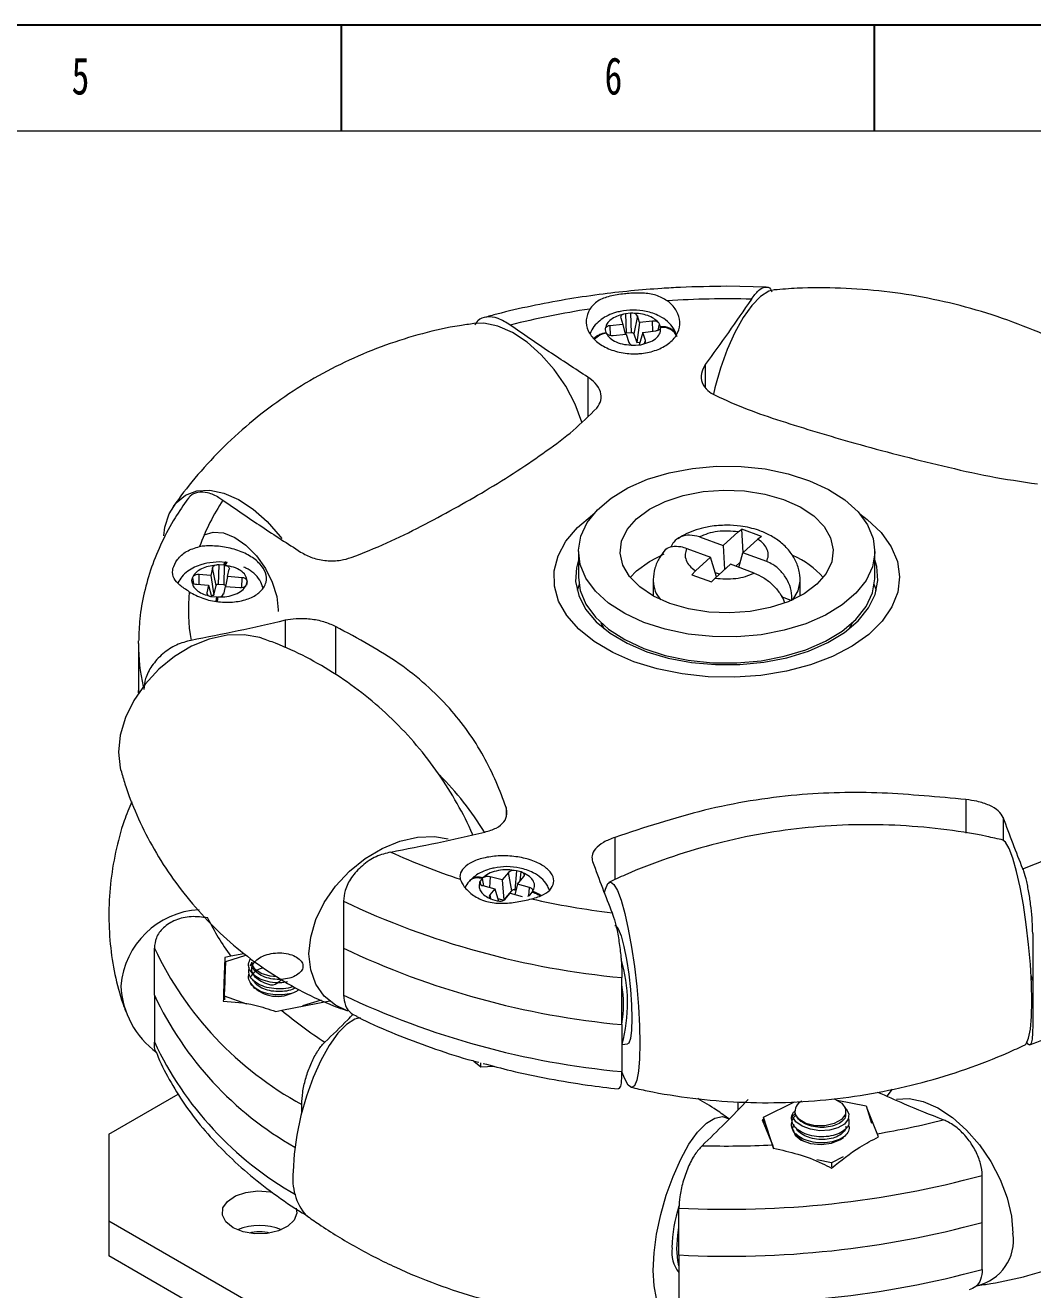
# Model space of a CAD drawing. Header units: millimetres. Extents: x 0 to 1189, y 0 to 841.
# Drawn here: x 222.4 to 316.9, y 722.3 to 841 of the extents above; entities that cross this region are included whole.
import ezdxf

# ---------------------------------------------------------------- set-up
doc = ezdxf.new("R2010")
doc.units = ezdxf.units.MM
doc.layers.add('10', color=7, linetype='Continuous')
doc.layers.add('5', color=7, linetype='Continuous')
doc.styles.add('SLDTEXTSTYLE5', font='TXT', dxfattribs={"width": 0.7})

msp = doc.modelspace()

# ---------------------------------------------------------------- linework, layer by layer
at = {"color": 7, "linetype": 'Continuous', "lineweight": 15}
for p, q in [((291.87, 816.41), (288.18, 816.49)), ((278.23, 813.54), (278.44, 812.91)), ((278.68, 813.91), (278.48, 813.87)), ((279.15, 813.97), (278.68, 813.91)), ((278.68, 813.91), (278.75, 812.08)), ((279.37, 813.96), (279.15, 813.97)), ((279.15, 813.97), (279.22, 812.13)), ((279.81, 813.71), (279.46, 812.04)), ((280.01, 813.08), (279.81, 813.71)), ((276.77, 812.4), (276.85, 812.15)), ((276.85, 812.15), (276.86, 812.13)), ((278.44, 812.91), (277.22, 812.78)), ((278.44, 812.91), (278.65, 811.99)), ((279.22, 812.13), (278.75, 812.08)), ((280.01, 813.08), (279.73, 811.21)), ((280.3, 812.17), (279.97, 811)), ((281.23, 813.21), (280.01, 813.08)), ((280.3, 812.17), (281.52, 812.3)), ((280.55, 811.39), (280.3, 812.17)), ((281.96, 812.7), (281.88, 812.95)), ((277.51, 811.87), (278.73, 812)), ((278.73, 812), (278.98, 811.22)), ((279.42, 810.96), (279.63, 810.96)), ((279.46, 812.04), (279.73, 811.21)), ((279.63, 810.96), (280.11, 811.01)), ((279.73, 811.21), (280.04, 811.24)), ((280.11, 811.01), (280.3, 811.06)), ((289.25, 793.43), (287.84, 792.14)), ((289.25, 793.43), (289.61, 793.69)), ((291.45, 793.01), (289.61, 793.69)), ((289.73, 791.49), (289.61, 793.69)), ((284.43, 791.88), (286.66, 791.07)), ((285.61, 792.96), (287.84, 792.14)), ((287.84, 792.14), (287.97, 789.89)), ((289.7, 791.46), (291.11, 792.75)), ((291.45, 793.01), (291.11, 792.75)), ((274.28, 791.59), (274.28, 789.14)), ((280.92, 790.66), (282.3, 791.36)), ((286.66, 791.07), (285.25, 789.78)), ((287.23, 789.22), (286.66, 791.07)), ((289.31, 790.1), (289.7, 791.46)), ((291.93, 790.64), (289.7, 791.46)), ((302.08, 789.14), (302.08, 791.59)), ((239.92, 790.05), (239.76, 789.35)), ((240.27, 788.4), (239.92, 790.05)), ((240.5, 788.5), (240.55, 790.33)), ((240.99, 790.3), (240.55, 790.33)), ((241.13, 790.56), (240.58, 790.61)), ((241.02, 790.3), (240.98, 788.46)), ((241.18, 790.58), (241.13, 790.59)), ((241.3, 790.57), (241.18, 790.58)), ((241.34, 789.23), (241.5, 789.94)), ((284.91, 789.41), (285.25, 789.78)), ((287.1, 789.1), (288.52, 790.39)), ((287.49, 789.46), (287.12, 789.59)), ((290.75, 789.57), (288.52, 790.39)), ((289.03, 790.2), (289.44, 790.58)), ((238.04, 789.15), (237.97, 788.87)), ((237.97, 788.87), (237.99, 788.75)), ((238.1, 789.27), (238.04, 789.15)), ((238.46, 788.51), (239.55, 788.43)), ((239.76, 789.35), (238.66, 789.43)), ((239.55, 788.43), (239.39, 787.72)), ((239.55, 788.43), (239.84, 787.36)), ((239.76, 789.35), (240.06, 787.48)), ((240.06, 787.48), (240.27, 788.4)), ((240.98, 788.46), (240.5, 788.5)), ((241.34, 789.23), (241.14, 788.31)), ((242.71, 789.12), (241.34, 789.23)), ((243.06, 788.37), (243.13, 788.48)), ((243.13, 788.48), (243.19, 788.76)), ((243.19, 788.76), (243.13, 788.44)), ((243.19, 788.76), (243.18, 788.88)), ((274.32, 788.49), (274.14, 787.92)), ((281.28, 788.81), (281.28, 787.41)), ((284.91, 789.41), (286.75, 788.73)), ((287.1, 789.1), (286.75, 788.73)), ((295.08, 787.41), (295.08, 788.81)), ((302.22, 787.92), (302.03, 788.49)), ((239.8, 787.5), (240.06, 787.48)), ((239.87, 787.36), (240.32, 787.32)), ((240.32, 787.32), (240.35, 787.32)), ((240.98, 787.6), (241.14, 788.31)), ((241.14, 788.31), (242.5, 788.21)), ((294.22, 786.99), (293.33, 787.32)), ((246.09, 786.12), (246.08, 785.96)), ((299.67, 784.32), (299.98, 784.9)), ((232.98, 782.94), (232.98, 783.2)), ((232.98, 782.94), (232.98, 778.53)), ((232.98, 778.53), (232.98, 778.3)), ((267.11, 760.75), (265.99, 761.05)), ((267.7, 761.46), (267.11, 760.75)), ((268.02, 759.74), (267.7, 761.46)), ((268.45, 761.62), (268.24, 761.65)), ((268.45, 761.62), (268.3, 759.8)), ((268.88, 761.5), (268.45, 761.62)), ((268.55, 760.35), (269.15, 761.07)), ((269.05, 761.42), (268.88, 761.5)), ((264.04, 760.64), (264.03, 760.63)), ((264.06, 760.67), (264.04, 760.64)), ((264.15, 760.76), (264.06, 760.67)), ((265.23, 760.88), (265.04, 760.65)), ((265.3, 760.22), (266.42, 759.91)), ((266.42, 759.91), (265.95, 759.34)), ((266.42, 759.91), (266.77, 758.77)), ((267.11, 760.75), (267.28, 758.85)), ((268.55, 760.35), (268.3, 759.4)), ((269.67, 760.04), (268.55, 760.35)), ((252.21, 758.76), (252.21, 754.35)), ((266.04, 758.98), (266.21, 758.91)), ((266.21, 758.91), (266.65, 758.79)), ((266.65, 758.79), (266.85, 758.76)), ((266.7, 759), (267.27, 758.84)), ((267.28, 758.85), (268.02, 759.74)), ((267.39, 758.94), (267.87, 759.51)), ((267.87, 759.51), (268.99, 759.21)), ((268.4, 759.77), (268.3, 759.8)), ((269.73, 759.36), (269.93, 759.59)), ((269.93, 759.59), (269.94, 759.61)), ((316.89, 755.72), (316.89, 751.31)), ((234.47, 749.94), (234.47, 754.35)), ((252.21, 754.35), (252.21, 749.94)), ((241.04, 749.84), (241.19, 753.11)), ((241.64, 753.59), (241.09, 753.47)), ((241.09, 753.47), (241.09, 750.87)), ((241.19, 753.11), (243.07, 753.7)), ((242.88, 753.83), (241.64, 753.59)), ((243.45, 752.7), (243.64, 752.98)), ((243.61, 753.04), (243.61, 752.94)), ((278.35, 747.17), (278.35, 751.58)), ((316.89, 751.31), (316.74, 751.79)), ((243.9, 750.57), (243.74, 750.76)), ((316.89, 751.31), (316.89, 746.9)), ((234.47, 749.94), (234.47, 745.53)), ((243.16, 749.1), (241.04, 749.84)), ((241.04, 749.84), (241.04, 749.48)), ((246.42, 748.52), (250.94, 749.39)), ((250.12, 749.47), (248.36, 748.92)), ((245.87, 748.4), (246.42, 748.52)), ((278.35, 747.17), (278.35, 742.76)), ((278.37, 745.3), (278.86, 745.35)), ((264.46, 743.75), (265.12, 743.21)), ((265.12, 743.21), (265.12, 743.57)), ((265.12, 743.21), (266.35, 743.26)), ((303.72, 741.11), (303.21, 740.44)), ((230.2, 736.88), (236.72, 740.65)), ((248.3, 738.95), (248.3, 739.67)), ((291.63, 738.49), (294.53, 739.92)), ((298.54, 740.08), (301.26, 739.53)), ((292.6, 735.46), (291.63, 738.49)), ((291.63, 738.49), (291.63, 737.97)), ((294.31, 738.61), (294.6, 738.78)), ((294.56, 739.04), (294.56, 738.76)), ((299.36, 738.77), (299.36, 739.04)), ((301.26, 739.53), (301.78, 737.92)), ((302.29, 736.93), (301.35, 739.3)), ((301.35, 739.25), (301.35, 739.3)), ((291.63, 738.29), (291.52, 738.24)), ((291.52, 738.24), (292.46, 735.87)), ((294.46, 737.82), (294.36, 737.4)), ((230.2, 736.88), (230.2, 728.72)), ((298.85, 736.37), (299.13, 736.57)), ((302.41, 736.62), (302.29, 736.93)), ((292.46, 735.87), (292.58, 735.56)), ((298, 734.19), (296.63, 734.47)), ((299.1, 734.74), (298, 734.19)), ((298, 734.19), (298, 733.8)), ((312.16, 728.59), (312.16, 733)), ((283.7, 725.53), (283.7, 729.95)), ((286.76, 696.06), (230.2, 728.72)), ((230.2, 728.72), (230.2, 725.45)), ((312.16, 724.18), (312.16, 728.59)), ((286.76, 692.79), (230.2, 725.45)), ((283.7, 725.53), (283.7, 721.12))]:
    msp.add_line(p, q, dxfattribs=at)
at = {"color": 8, "linetype": 'Continuous', "lineweight": 15}
for p, q in [((277.22, 812.78), (277.25, 811.88)), ((281.26, 812.28), (281.23, 813.21)), ((281.76, 812.36), (281.88, 812.95)), ((281.97, 812.68), (281.93, 812.49)), ((280.51, 811.2), (280.55, 811.39)), ((286.17, 809.15), (286.17, 807.05)), ((275.16, 807.96), (275.16, 804.28)), ((237.97, 788.87), (238.01, 788.71)), ((238.04, 789.15), (238.15, 788.59)), ((238.66, 789.43), (238.64, 788.5)), ((242.69, 788.21), (242.71, 789.12)), ((239.39, 787.72), (239.42, 787.56)), ((240.26, 786.93), (240.32, 787.32)), ((246.75, 785.13), (246.75, 782.56)), ((251.47, 784.55), (251.47, 780.06)), ((310.63, 768.3), (310.63, 765.15)), ((267.48, 767.56), (267.48, 766.75)), ((314.13, 766.61), (314.13, 764.49)), ((277.69, 764.75), (277.69, 760.78)), ((265.99, 761.05), (265.91, 760.05)), ((268.81, 760.66), (268.88, 761.5)), ((265.1, 760.31), (265.04, 760.65)), ((265.24, 760.9), (265.37, 760.2)), ((269.61, 759.27), (269.67, 760.04)), ((265.95, 759.34), (266.01, 759)), ((289.26, 739.19), (289.26, 739.91))]:
    msp.add_line(p, q, dxfattribs=at)
at = {"color": 7, "linetype": 'Continuous', "lineweight": 15, "flags": 128}
for points in [[(292.67, 816.17), (292.14, 816.03), (291.36, 815.53), (290.54, 814.7), (289.73, 813.56), (288.95, 812.16), (288.22, 810.56), (287.59, 808.8), (287.07, 806.97), (286.93, 806.35)], [(278.48, 813.87), (278.42, 813.84), (278.36, 813.81), (278.31, 813.77), (278.27, 813.73), (278.24, 813.68), (278.23, 813.63), (278.22, 813.59), (278.23, 813.54)], [(274.59, 803.73), (273.95, 805.42), (273.07, 807.1), (272, 808.67), (270.78, 810.07), (269.46, 811.25), (268.09, 812.15), (266.71, 812.75), (265.39, 813.02), (264.44, 813)], [(281.98, 812.63), (281.97, 812.57), (281.95, 812.52), (281.91, 812.47), (281.85, 812.42), (281.79, 812.38), (281.71, 812.34), (281.62, 812.32), (281.52, 812.3)], [(281.97, 812.68), (281.97, 812.69), (281.96, 812.7)], [(280.3, 811.06), (280.37, 811.09), (280.43, 811.12), (280.48, 811.16), (280.52, 811.2), (280.54, 811.25), (280.56, 811.29), (280.56, 811.34), (280.55, 811.39)], [(297.74, 797.42), (299.27, 796.43), (300.5, 795.31), (301.39, 794.09), (301.92, 792.8), (302.08, 791.48), (301.85, 790.16), (301.26, 788.88), (300.31, 787.67), (299.02, 786.57), (297.44, 785.61), (295.61, 784.81), (293.58, 784.2), (291.4, 783.78), (289.13, 783.59), (286.83, 783.6), (284.57, 783.84), (282.41, 784.29), (280.41, 784.94), (278.62, 785.77), (277.09, 786.75), (275.86, 787.87), (274.97, 789.09), (274.44, 790.38), (274.28, 791.71), (274.5, 793.03), (275.1, 794.3), (276.05, 795.51), (277.33, 796.61), (278.91, 797.57), (280.74, 798.37), (282.78, 798.98), (284.96, 799.4), (287.23, 799.6), (289.53, 799.58), (291.78, 799.34), (293.94, 798.89), (295.95, 798.24), (297.74, 797.42)], [(235.35, 793.05), (235.46, 793.88), (235.86, 795.14), (236.51, 796.16), (237.39, 796.88), (238.45, 797.28), (239.67, 797.35), (240.99, 797.08), (242.37, 796.48), (243.74, 795.57), (245.06, 794.4), (246.28, 793), (246.43, 792.8)], [(280.92, 795.56), (282.4, 796.3), (284.1, 796.86), (285.96, 797.22), (287.91, 797.36), (289.86, 797.28), (291.75, 796.98), (293.51, 796.48), (295.06, 795.78), (296.34, 794.93), (297.31, 793.94), (297.93, 792.87), (298.17, 791.75), (298.04, 790.62), (297.52, 789.53), (296.64, 788.51), (295.44, 787.62), (293.96, 786.88), (292.25, 786.32), (290.39, 785.96), (288.45, 785.82), (286.49, 785.9), (284.6, 786.2), (282.85, 786.71), (281.3, 787.4), (280.02, 788.26), (279.05, 789.24), (278.43, 790.31), (278.18, 791.44), (278.32, 792.56), (278.84, 793.66), (279.72, 794.67), (280.92, 795.56)], [(299.95, 782.7), (298.11, 781.74), (296.04, 780.95), (293.78, 780.35), (291.39, 779.96), (288.93, 779.79), (286.44, 779.83), (284, 780.09), (281.66, 780.57), (279.47, 781.24), (277.48, 782.1), (275.75, 783.13), (274.3, 784.29), (273.18, 785.57), (272.41, 786.94), (272.02, 788.35), (272, 789.78), (272.36, 791.2), (273.09, 792.57), (274.17, 793.86), (275.58, 795.04), (275.69, 795.12)], [(300.66, 795.12), (301.37, 794.59), (302.66, 793.36), (303.6, 792.04), (304.19, 790.64), (304.4, 789.21), (304.23, 787.78), (303.68, 786.39), (302.77, 785.05), (301.52, 783.81), (299.95, 782.7)], [(239.11, 793.13), (239.15, 793.15), (239.99, 793.42), (240.97, 793.34), (242.02, 792.92), (243.07, 792.19), (244.05, 791.19), (244.9, 790.01), (245.54, 788.7), (245.95, 787.38), (246.09, 786.12)], [(274.28, 790.82), (274.07, 790.07), (273.99, 788.76), (274.29, 787.45), (274.94, 786.18), (275.93, 784.99), (277.24, 783.91), (278.83, 782.97), (280.67, 782.18), (282.7, 781.58), (284.87, 781.17), (287.13, 780.97), (289.42, 780.97), (291.67, 781.2), (293.83, 781.62), (295.85, 782.24), (297.67, 783.04), (299.24, 784), (300.52, 785.09), (301.49, 786.29), (302.11, 787.56), (302.37, 788.87), (302.26, 790.18), (302.08, 790.82)], [(241.11, 790.29), (241.2, 790.27), (241.28, 790.24), (241.36, 790.2), (241.42, 790.15), (241.47, 790.1), (241.5, 790.05), (241.51, 789.99), (241.5, 789.94)], [(279.12, 789.14), (279.72, 789.77), (280.92, 790.66)], [(274.28, 789.14), (274.44, 787.93), (274.97, 786.64), (275.86, 785.42), (277.09, 784.3), (278.62, 783.32), (280.41, 782.49), (282.41, 781.84), (284.57, 781.39), (286.83, 781.15), (289.13, 781.14), (291.4, 781.33), (293.58, 781.75), (295.61, 782.36), (297.44, 783.16), (299.02, 784.12), (300.31, 785.22), (301.26, 786.43), (301.85, 787.71), (302.08, 789.03), (302.08, 789.14)], [(276.38, 784.9), (276.48, 784.69), (276.69, 784.32)], [(244.57, 783.45), (244.37, 783.51), (242.89, 783.78), (241.29, 783.73), (239.63, 783.36), (237.97, 782.69), (236.37, 781.73), (234.89, 780.54), (233.6, 779.15), (232.54, 777.61), (231.76, 776), (231.27, 774.36), (231.11, 772.76), (231.27, 771.27), (231.34, 770.98)], [(232.98, 778.31), (232.98, 778.44), (232.98, 778.53)], [(232.98, 778.53), (232.98, 778.44), (232.98, 778.31)], [(252.56, 748.46), (251.47, 748.98), (250.41, 749.84), (249.63, 750.97), (249.14, 752.3), (248.98, 753.8), (249.14, 755.39), (249.63, 757.03), (250.41, 758.65), (251.47, 760.18), (252.77, 761.57), (254.24, 762.77), (255.84, 763.72), (257.5, 764.39), (259.16, 764.76), (260.76, 764.82), (262.04, 764.6)], [(316.14, 745.24), (316.29, 745.37), (316.51, 745.89), (316.67, 746.75), (316.77, 747.92), (316.81, 749.36), (316.77, 751.01), (316.67, 752.81), (316.51, 754.69), (316.29, 756.58), (316.02, 758.4), (315.71, 760.08), (315.38, 761.56), (315.03, 762.79), (314.69, 763.71), (314.35, 764.3), (314.07, 764.51)], [(265.24, 760.9), (265.24, 760.89), (265.23, 760.88)], [(269.97, 759.66), (269.99, 759.71), (269.99, 759.77), (269.98, 759.83), (269.94, 759.88), (269.9, 759.93), (269.83, 759.97), (269.76, 760.01), (269.67, 760.04)], [(276.71, 759.58), (276.79, 759.9), (277.01, 760.41), (277.28, 760.56), (277.58, 760.34), (277.92, 759.76), (278.26, 758.84), (278.61, 757.61), (278.94, 756.13), (279.25, 754.45), (279.52, 752.63), (279.74, 750.74), (279.9, 748.86), (280, 747.06), (280.04, 745.41), (280, 743.97), (279.9, 742.8), (279.74, 741.94), (279.52, 741.42), (279.25, 741.27), (278.94, 741.49), (278.61, 742.07), (278.35, 742.73)], [(277.67, 756.48), (277.75, 756.47), (278, 756.16), (278.26, 755.49), (278.53, 754.51), (278.78, 753.29), (278.99, 751.9), (279.15, 750.45), (279.25, 749.03), (279.29, 747.74), (279.25, 746.66), (279.15, 745.88), (278.99, 745.44), (278.86, 745.35)], [(245.97, 751.65), (245.33, 751.71), (244.5, 751.96), (243.9, 752.37), (243.63, 752.89), (243.61, 753.04)], [(253.81, 747.82), (253.28, 747.68), (252.5, 747.18), (251.68, 746.35), (250.87, 745.21), (250.09, 743.81), (249.37, 742.2), (248.74, 740.45), (248.22, 738.62), (247.83, 736.78), (247.59, 735.01), (247.51, 733.37)], [(298.23, 740.21), (298.32, 740.18), (298.97, 739.79), (299.32, 739.29), (299.31, 738.75), (298.94, 738.25), (298.27, 737.87), (297.4, 737.67), (296.47, 737.68), (295.6, 737.89), (294.95, 738.28), (294.6, 738.78), (294.6, 738.78)], [(304.11, 740.16), (305.3, 740.22), (306.62, 739.95), (307.99, 739.35), (309.37, 738.45), (310.69, 737.27), (311.91, 735.87), (312.97, 734.31), (313.85, 732.63), (314.5, 730.9), (314.9, 729.19), (315.04, 727.58)], [(281.28, 724.09), (281.36, 725.73), (281.6, 727.5), (281.99, 729.34), (282.51, 731.17), (283.14, 732.92), (283.86, 734.53), (284.64, 735.93), (285.45, 737.07), (286.27, 737.9), (287.05, 738.4), (287.77, 738.54), (288.4, 738.32), (288.42, 738.31)], [(299.25, 739.37), (299.4, 739.25), (299.65, 738.78), (299.59, 738.29), (299.23, 737.83), (298.62, 737.48), (297.82, 737.26), (296.93, 737.21), (296.04, 737.34), (295.25, 737.63), (294.65, 738.05), (294.31, 738.61), (294.31, 738.61)], [(294.37, 737.34), (294.59, 736.79), (295.17, 736.31), (296.03, 736), (297.03, 735.9), (298.02, 736.03), (298.85, 736.37)], [(241.86, 728.1), (241.19, 728.65), (240.86, 729.28), (240.91, 729.95), (241.33, 730.57), (242.08, 731.08), (243.07, 731.42), (244.19, 731.55), (245.34, 731.47), (245.58, 731.42)], [(247.77, 729.94), (247.83, 729.45), (247.6, 728.8), (247.01, 728.23), (246.13, 727.8), (245.06, 727.56), (243.9, 727.53), (242.8, 727.72), (241.86, 728.1)], [(283.5, 726.1), (283.58, 727.38), (283.7, 728.16)], [(283.7, 724.52), (283.58, 725.02), (283.5, 726.1)], [(283.88, 719.9), (283.86, 719.89), (283.14, 719.75), (282.51, 719.97), (281.99, 720.54), (281.6, 721.44), (281.36, 722.64), (281.28, 724.09)]]:
    msp.add_lwpolyline(points, dxfattribs=at)
at = {"color": 8, "linetype": 'Continuous', "lineweight": 15, "flags": 128}
for points in [[(241.2, 790.57), (241.17, 790.58), (241.13, 790.55), (241.07, 790.45), (241.02, 790.3)], [(241.29, 790.57), (241.29, 790.57), (241.23, 790.53), (241.17, 790.44), (241.11, 790.29)], [(294.37, 787.06), (294.89, 787.89), (295.08, 788.81)], [(240.3, 786.92), (240.32, 787.12), (240.35, 787.32)], [(240.4, 786.9), (240.42, 787.11), (240.44, 787.32)]]:
    msp.add_lwpolyline(points, dxfattribs=at)
at = {"color": 7, "linetype": 'Continuous', "lineweight": 15}
for centre, radius, start, end in [((288.18, 728.01), 87.3, 88.4832, 93.663), ((286.99, 737.15), 78.08, 98.5963, 104.1765), ((279.37, 813.46), 0.501, 29.0788, 90.1152), ((277.24, 812.19), 0.592, 92.2956, 137.6123), ((277.07, 812.2), 0.226, 198.0992, 211.828), ((277.38, 812.54), 0.678, 222.2609, 280.933), ((278.77, 811.81), 0.268, 94.7232, 120.1333), ((279.27, 811.91), 0.227, 33.4964, 103.287), ((281.34, 812.38), 0.841, 61.6984, 97.3236), ((281.78, 812.62), 0.194, 2.7877, 18.0115), ((279.42, 811.46), 0.501, 209.0796, 270.1181), ((258.39, 784.92), 20.93, 146.6553, 160.0911), ((291.21, 783.86), 8.01, 41.1943, 66.6186), ((240.29, 789.91), 0.404, 99.1624, 158.2259), ((240.95, 789.37), 0.929, 80.3609, 85.7056), ((238.44, 789.06), 0.55, 214.3634, 271.5705), ((238.57, 788.7), 0.735, 82.7205, 129.438), ((240.45, 788.29), 0.214, 77.484, 150.3685), ((240.99, 788.27), 0.192, 27.9489, 92.5382), ((242.6, 788.94), 0.735, 262.7197, 309.442), ((242.73, 788.57), 0.55, 34.3641, 91.5687), ((254.58, 786.15), 16.92, 174.3891, 189.8759), ((239.66, 787.69), 0.275, 174.8437, 252.044), ((240.42, 788.28), 0.965, 265.6856, 270.899), ((240.5, 787.85), 0.534, 262.719, 332.2828), ((239.86, 749.54), 30.02, 31.5153, 44.6305), ((295.93, 814.79), 56.65, 290.7113, 297.6234), ((282.25, 819.15), 61.37, 245.3451, 251.8977), ((265.75, 760.26), 0.823, 73.2471, 124.3951), ((268.17, 760.96), 0.688, 84.3151, 133.2838), ((268.97, 761.21), 0.231, 321.5882, 67.5583), ((265.37, 760.62), 0.409, 202.4609, 261.0473), ((265.51, 760.68), 0.343, 129.8516, 140.2493), ((285.5, 828.75), 77.5, 244.5629, 264.7063), ((266.13, 759.19), 0.231, 141.5853, 247.5534), ((266.92, 759.44), 0.688, 264.3148, 313.2842), ((268.21, 759.53), 0.285, 71.9276, 131.2356), ((287.38, 837.26), 80.22, 257.3919, 262.8726), ((269.74, 759.78), 0.263, 320.2329, 332.6404), ((239.11, 750.17), 7.8, 93.2566, 175.2286), ((259.81, 766.96), 22.56, 205.6498, 216.3233), ((263.85, 768.18), 32.47, 205.2014, 241.3947), ((285.5, 824.34), 77.5, 244.5629, 264.7063), ((263.98, 749.16), 14.89, 344.9475, 16.2991), ((239.5, 751.16), 8.17, 182.3775, 234.0056), ((246.02, 753.02), 3.2, 217.3699, 296.7899), ((266.27, 749.06), 12.22, 351.3061, 8.6939), ((263.59, 763.59), 32.16, 205.1196, 240.3227), ((285.5, 819.93), 77.5, 244.5629, 264.7063), ((271.71, 778.47), 39.2, 229.818, 237.2003), ((295.7, 738.98), 1.12, 115.1094, 190.2907), ((289.51, 813.29), 77.43, 279.5027, 284.1909), ((288.18, 823.16), 87.39, 268.4848, 272.8092), ((252.69, 732.65), 5.23, 172.1553, 220.4749), ((288.3, 821.02), 91.19, 267.1034, 285.1638), ((296.88, 725.94), 13.84, 162.3852, 178.8107), ((244.34, 722.81), 5.49, 67.9496, 112.0504), ((288.3, 816.61), 91.19, 267.1034, 285.1638), ((244.34, 723.57), 4.14, 76.2761, 103.7239), ((310.72, 726.93), 4.37, 282.2955, 8.5567), ((286.13, 725.82), 3.11, 172.5454, 218.517), ((288.3, 812.2), 91.19, 267.1034, 285.1638)]:
    msp.add_arc(centre, radius, start, end, dxfattribs=at)
at = {"color": 8, "linetype": 'Continuous', "lineweight": 15}
for centre, radius, start, end in [((277.11, 810.19), 1.95, 97.3799, 134.9184), ((277.18, 810.13), 1.98, 98.6188, 135.2106), ((282.18, 811.26), 1.44, 24.3885, 98.5497), ((282.17, 811.17), 1.47, 22.9301, 97.3311), ((283.92, 788.86), 2.64, 180.5345, 222.9391), ((251.59, 782.94), 18.61, 180.0214, 192.5053), ((264.87, 759.92), 1.1, 67.576, 130.6208), ((264.83, 759.87), 1.11, 68.052, 134.1822), ((269.43, 757.64), 2.04, 53.2308, 75.6045), ((269.51, 757.67), 2.04, 52.974, 76.9453), ((263.61, 759.2), 32.18, 205.1253, 240.3973)]:
    msp.add_arc(centre, radius, start, end, dxfattribs=at)
at = {"color": 7, "linetype": 'Continuous', "lineweight": 15}
for points, knots in [([(288.18, 816.49), (286.73, 816.47), (284.69, 816.45), (281.69, 816.27), (279.14, 816.07), (276.13, 815.72), (273.01, 815.25), (269.81, 814.64), (267.26, 814.07), (265.82, 813.66), (265.43, 813.55)], [0, 0, 0, 0, 0.18557, 0.260732, 0.385329, 0.514392, 0.652519, 0.796287, 0.944322, 1, 1, 1, 1]), ([(282.6, 815.13), (282.26, 815.33), (281.59, 815.73), (280.26, 815.88), (279.23, 815.85), (278.19, 815.75), (277.19, 815.58), (276.01, 815.18), (275.55, 814.63), (275.32, 814.35)], [0, 0, 0, 0, 0.152975, 0.305232, 0.47227, 0.500147, 0.666202, 0.832077, 1, 1, 1, 1]), ([(290.49, 815.28), (290.72, 815.58), (291.17, 816.19), (291.8, 816.48), (292.23, 816.4), (292.37, 816.05), (292.4, 815.96)], [0, 0, 0, 0, 0.300834, 0.601965, 0.893012, 1, 1, 1, 1]), ([(327.29, 806.64), (326.88, 806.93), (325.37, 808.01), (322.59, 809.7), (318.9, 811.59), (315.06, 813.18), (311.1, 814.46), (307.06, 815.42), (302.97, 816.06), (298.87, 816.36), (295.42, 816.38), (293.35, 816.21), (292.64, 816.15)], [0, 0, 0, 0, 0.04087, 0.153357, 0.266299, 0.379325, 0.492272, 0.60502, 0.717456, 0.829469, 0.940948, 1, 1, 1, 1]), ([(275.32, 814.35), (275.18, 814.02), (274.89, 813.34), (275.11, 812.3), (275.78, 811.38), (276.88, 810.66), (278.25, 810.22), (279.41, 810.13), (280.54, 810.21), (281.62, 810.46), (282.78, 811.08), (283.56, 811.92), (283.87, 812.9), (283.68, 813.91), (283.16, 814.67), (282.72, 815.04), (282.6, 815.13)], [0, 0, 0, 0, 0.079872, 0.159749, 0.23943, 0.318713, 0.397567, 0.475972, 0.499975, 0.577976, 0.655968, 0.734207, 0.812892, 0.892007, 0.971533, 1, 1, 1, 1]), ([(290.49, 815.28), (289.77, 814.23), (288.34, 812.14), (286.89, 810.14), (286.17, 809.15)], [0, 0, 0, 0, 0.4996556, 1, 1, 1, 1]), ([(267.87, 812.85), (267.48, 813.09), (266.72, 813.56), (265.65, 813.68), (264.88, 813.43), (264.63, 813), (264.55, 812.84)], [0, 0, 0, 0, 0.286985, 0.574253, 0.851902, 1, 1, 1, 1]), ([(279.39, 814.26), (278.99, 814.24), (278.42, 814.2), (277.64, 814), (277.03, 813.77), (276.38, 813.39), (275.83, 812.88), (275.48, 812.41), (275.4, 812.11), (275.38, 812.05)], [0, 0, 0, 0, 0.233919, 0.325816, 0.47747, 0.632379, 0.796643, 0.963119, 1, 1, 1, 1]), ([(278.48, 813.87), (278.26, 813.81), (277.82, 813.69), (277.3, 813.38), (276.92, 813.01), (276.84, 812.73), (276.8, 812.59)], [0, 0, 0, 0, 0.25, 0.5, 0.75, 1, 1, 1, 1]), ([(281.73, 813.12), (281.61, 813.24), (281.36, 813.48), (280.78, 813.75), (280.1, 813.93), (279.61, 813.95), (279.37, 813.96)], [0, 0, 0, 0, 0.25, 0.5, 0.75, 1, 1, 1, 1]), ([(283.49, 811.82), (283.41, 812.06), (283.22, 812.59), (282.64, 813.22), (281.96, 813.67), (281.27, 813.97), (280.45, 814.2), (279.81, 814.23), (279.39, 814.26)], [0, 0, 0, 0, 0.159967, 0.33887, 0.51693, 0.651506, 0.774408, 1, 1, 1, 1]), ([(264.48, 812.99), (264.02, 812.93), (262.41, 812.71), (259.62, 812.09), (256.15, 811.01), (252.74, 809.61), (249.44, 807.9), (246.3, 805.91), (243.37, 803.65), (240.66, 801.17), (238.28, 798.55), (236.86, 796.71), (236.23, 795.79), (236.22, 795.78)], [0, 0, 0, 0, 0.04176, 0.147201, 0.253871, 0.361421, 0.46941, 0.577499, 0.685387, 0.792739, 0.899261, 0.998732, 1, 1, 1, 1]), ([(275.16, 807.96), (273.94, 808.75), (271.51, 810.33), (269.08, 812.01), (267.87, 812.85)], [0, 0, 0, 0, 0.499889, 1, 1, 1, 1]), ([(276.8, 812.59), (276.78, 812.55), (276.75, 812.49), (276.76, 812.43), (276.77, 812.4)], [0, 0, 0, 0, 0.579244, 1, 1, 1, 1]), ([(276.88, 812.08), (276.98, 811.93), (277.18, 811.61), (277.79, 811.25), (278.56, 811.01), (279.13, 810.98), (279.42, 810.96)], [0, 0, 0, 0, 0.25, 0.500001, 0.75, 1, 1, 1, 1]), ([(280.3, 811.06), (280.56, 811.13), (281.08, 811.28), (281.65, 811.66), (281.99, 812.13), (281.98, 812.46), (281.98, 812.63)], [0, 0, 0, 0, 0.25, 0.5, 0.75, 1, 1, 1, 1]), ([(281.88, 812.95), (281.86, 812.99), (281.83, 813.05), (281.76, 813.1), (281.73, 813.12)], [0, 0, 0, 0, 0.580238, 1, 1, 1, 1]), ([(286.17, 809.15), (286.02, 808.87), (285.71, 808.3), (285.82, 807.43), (286.3, 806.72), (286.85, 806.4), (287.09, 806.26)], [0, 0, 0, 0, 0.265019, 0.530095, 0.793366, 1, 1, 1, 1]), ([(275.98, 805.06), (276.15, 805.3), (276.47, 805.76), (276.39, 806.59), (275.95, 807.37), (275.41, 807.78), (275.16, 807.96)], [0, 0, 0, 0, 0.2614818, 0.5230066, 0.7840242, 1, 1, 1, 1]), ([(287.09, 806.26), (288.08, 805.81), (290.06, 804.92), (294.34, 803.49), (299.08, 802.05), (304.24, 800.66), (308.47, 799.62), (312.84, 798.59), (315.85, 798.16), (317.35, 797.94)], [0, 0, 0, 0, 0.116002, 0.232045, 0.46821, 0.599398, 0.730589, 0.865318, 1, 1, 1, 1]), ([(252.94, 791.02), (254.07, 791.46), (256.32, 792.35), (260.62, 794.51), (264.75, 796.79), (268.56, 799.16), (271.32, 801.06), (273.84, 802.92), (275.27, 804.35), (275.98, 805.06)], [0, 0, 0, 0, 0.1160019, 0.2320445, 0.4682103, 0.5993981, 0.7305891, 0.8653179, 1, 1, 1, 1]), ([(237.65, 796.53), (237.71, 796.63), (237.91, 796.98), (238.55, 797.21), (239.47, 797.19), (240.3, 796.84), (240.78, 796.51), (240.9, 796.42)], [0, 0, 0, 0, 0.106674, 0.355906, 0.620665, 0.903364, 1, 1, 1, 1]), ([(237.62, 796.54), (237.21, 795.95), (236.28, 794.63), (235.15, 792.48), (234.17, 790.13), (233.48, 787.73), (233.07, 785.42), (233.02, 783.92), (233, 783.24)], [0, 0, 0, 0, 0.145102, 0.32237, 0.499313, 0.676184, 0.853494, 1, 1, 1, 1]), ([(240.9, 796.42), (242.12, 795.58), (244.54, 793.9), (246.98, 792.33), (248.2, 791.54)], [0, 0, 0, 0, 0.499656, 1, 1, 1, 1]), ([(285.61, 792.96), (285.3, 793.04), (284.69, 793.2), (283.85, 793), (283.23, 792.59), (283.03, 792.17), (282.95, 792.01)], [0, 0, 0, 0, 0.278402, 0.556929, 0.832369, 1, 1, 1, 1]), ([(288.18, 794.07), (287.66, 794.04), (286.93, 794.01), (285.9, 793.8), (285.06, 793.55), (284.24, 793.21), (283.79, 792.91), (283.61, 792.79)], [0, 0, 0, 0, 0.313908, 0.438583, 0.645047, 0.857405, 1, 1, 1, 1]), ([(289.25, 793.43), (288.93, 793.47), (288.3, 793.54), (287.32, 793.48), (286.39, 793.3), (285.87, 793.07), (285.61, 792.96)], [0, 0, 0, 0, 0.25, 0.5, 0.75, 1, 1, 1, 1]), ([(295.08, 788.65), (295.07, 788.96), (295.05, 789.65), (294.7, 790.69), (294.09, 791.67), (293.24, 792.51), (292.25, 793.14), (291.27, 793.57), (290.34, 793.83), (289.35, 794.02), (288.61, 794.05), (288.18, 794.07)], [0, 0, 0, 0, 0.098193, 0.21633, 0.337776, 0.463644, 0.588362, 0.703549, 0.788224, 0.874802, 1, 1, 1, 1]), ([(237.75, 787.81), (237.43, 788.02), (236.8, 788.43), (236.25, 789.07), (236.15, 789.61), (236.26, 790.21), (236.58, 790.84), (237.44, 791.68), (238.28, 791.92), (238.71, 792.05)], [0, 0, 0, 0, 0.152975, 0.305231, 0.47227, 0.500201, 0.666258, 0.832135, 1, 1, 1, 1]), ([(237.75, 787.81), (238.16, 787.58), (238.99, 787.14), (240.5, 786.82), (242, 786.81), (243.34, 787.11), (244.36, 787.68), (244.81, 788.27), (245.02, 788.9), (244.97, 789.59), (244.43, 790.46), (243.45, 791.22), (242.15, 791.79), (240.67, 792.1), (239.49, 792.14), (238.87, 792.07), (238.71, 792.05)], [0, 0, 0, 0, 0.079872, 0.159749, 0.23943, 0.318713, 0.397568, 0.475972, 0.499975, 0.577976, 0.655968, 0.734207, 0.812892, 0.892007, 0.971534, 1, 1, 1, 1]), ([(282.34, 791.62), (282.38, 791.69), (282.53, 791.93), (283.06, 792.1), (283.75, 792.1), (284.24, 791.95), (284.43, 791.88)], [0, 0, 0, 0, 0.131711, 0.456096, 0.783814, 1, 1, 1, 1]), ([(284.43, 791.88), (284.36, 791.7), (284.23, 791.33), (284.34, 790.77), (284.66, 790.23), (285.05, 789.93), (285.25, 789.78)], [0, 0, 0, 0, 0.25, 0.5, 0.75, 1, 1, 1, 1]), ([(291.93, 790.64), (291.99, 790.83), (292.13, 791.2), (292.02, 791.76), (291.7, 792.3), (291.31, 792.6), (291.11, 792.75)], [0, 0, 0, 0, 0.25, 0.5, 0.75, 1, 1, 1, 1]), ([(248.2, 791.54), (248.56, 791.34), (249.27, 790.95), (250.62, 790.69), (251.89, 790.71), (252.62, 790.93), (252.94, 791.02)], [0, 0, 0, 0, 0.265019, 0.530095, 0.793367, 1, 1, 1, 1]), ([(282.32, 791.63), (282.16, 791.42), (281.78, 790.94), (281.41, 790.03), (281.27, 789.21), (281.28, 788.75), (281.28, 788.65)], [0, 0, 0, 0, 0.242398, 0.572668, 0.903627, 1, 1, 1, 1]), ([(240.58, 790.61), (240.18, 790.59), (239.61, 790.56), (238.83, 790.36), (238.22, 790.13), (237.58, 789.74), (237.03, 789.26), (236.79, 788.85), (236.68, 788.66)], [0, 0, 0, 0, 0.24861, 0.346279, 0.507458, 0.672096, 0.846676, 1, 1, 1, 1]), ([(240.23, 790.3), (239.99, 790.27), (239.51, 790.21), (238.89, 789.98), (238.38, 789.66), (238.2, 789.4), (238.1, 789.27)], [0, 0, 0, 0, 0.25, 0.499998, 0.749998, 1, 1, 1, 1]), ([(240.55, 790.33), (240.48, 790.33), (240.37, 790.34), (240.27, 790.31), (240.23, 790.3)], [0, 0, 0, 0, 0.580231, 1, 1, 1, 1]), ([(241.02, 790.3), (241.02, 790.3), (241.01, 790.3), (241, 790.3), (240.99, 790.3)], [0, 0, 0, 0, 0.500116, 1, 1, 1, 1]), ([(243.18, 788.88), (243.14, 789.05), (243.06, 789.38), (242.6, 789.81), (241.94, 790.14), (241.38, 790.24), (241.11, 790.29)], [0, 0, 0, 0, 0.249999, 0.500001, 0.75, 1, 1, 1, 1]), ([(244.67, 788.2), (244.58, 788.44), (244.4, 788.95), (243.82, 789.56), (243.29, 789.95), (242.94, 790.1), (242.88, 790.12)], [0, 0, 0, 0, 0.2764779, 0.6020418, 0.9260676, 1, 1, 1, 1]), ([(287.1, 789.1), (287.42, 789.06), (288.06, 788.98), (289.04, 789.05), (289.97, 789.23), (290.49, 789.46), (290.75, 789.57)], [0, 0, 0, 0, 0.25, 0.5, 0.75, 1, 1, 1, 1]), ([(290.75, 789.57), (291.05, 789.44), (291.66, 789.17), (292.52, 788.48), (293.18, 787.69), (293.51, 787.1), (293.58, 786.82), (293.58, 786.8)], [0, 0, 0, 0, 0.247592, 0.495296, 0.740254, 0.982329, 1, 1, 1, 1]), ([(294.29, 786.97), (294.29, 787.28), (294.29, 787.92), (293.91, 788.9), (293.31, 789.75), (292.61, 790.35), (292.12, 790.56), (291.93, 790.64)], [0, 0, 0, 0, 0.213052, 0.426047, 0.640471, 0.857098, 1, 1, 1, 1]), ([(237.99, 788.75), (238.02, 788.61), (238.08, 788.33), (238.43, 787.95), (238.92, 787.63), (239.36, 787.5), (239.58, 787.43)], [0, 0, 0, 0, 0.250001, 0.5, 0.75, 1, 1, 1, 1]), ([(240.44, 787.32), (240.72, 787.32), (241.3, 787.34), (242.09, 787.56), (242.73, 787.91), (242.95, 788.21), (243.06, 788.37)], [0, 0, 0, 0, 0.25, 0.499998, 0.749999, 1, 1, 1, 1]), ([(239.58, 787.43), (239.63, 787.41), (239.72, 787.37), (239.83, 787.36), (239.87, 787.36)], [0, 0, 0, 0, 0.579241, 1, 1, 1, 1]), ([(246.75, 785.13), (245.27, 784.79), (242.32, 784.1), (239.39, 783.54), (237.92, 783.25)], [0, 0, 0, 0, 0.499889, 1, 1, 1, 1]), ([(251.47, 784.55), (251.12, 784.71), (250.43, 785.02), (249.11, 785.26), (247.83, 785.31), (247.08, 785.19), (246.75, 785.13)], [0, 0, 0, 0, 0.261481, 0.523007, 0.784024, 1, 1, 1, 1]), ([(267.48, 767.56), (267.19, 768.35), (266.6, 769.94), (264.99, 773.23), (262.8, 776.32), (259.99, 779.11), (257.47, 781.11), (254.65, 782.84), (252.53, 783.98), (251.47, 784.55)], [0, 0, 0, 0, 0.116002, 0.232044, 0.46821, 0.599398, 0.730589, 0.865318, 1, 1, 1, 1]), ([(237.92, 783.25), (237.46, 783.13), (236.54, 782.9), (235.23, 782.03), (234.21, 780.91), (233.59, 779.71), (233.52, 778.98), (233.48, 778.64)], [0, 0, 0, 0, 0.215774, 0.431761, 0.640517, 0.834927, 1, 1, 1, 1]), ([(264.33, 764.99), (264.33, 765.01), (263.94, 766.01), (262.9, 767.95), (261.18, 770.77), (259.12, 773.42), (256.82, 775.89), (254.29, 778.11), (251.58, 780.06), (248.75, 781.7), (246.38, 782.8), (244.97, 783.29), (244.53, 783.45)], [0, 0, 0, 0, 0.001862, 0.118349, 0.236469, 0.355556, 0.475076, 0.594576, 0.713503, 0.831408, 0.947771, 1, 1, 1, 1]), ([(231.35, 771.02), (231.46, 770.61), (231.85, 769.22), (232.78, 766.84), (234.21, 763.95), (235.96, 761.15), (238.01, 758.48), (240.31, 756.02), (242.84, 753.8), (245.55, 751.85), (248.38, 750.21), (250.75, 749.11), (252.16, 748.62), (252.6, 748.46)], [0, 0, 0, 0, 0.041418, 0.14006, 0.240435, 0.342217, 0.444833, 0.547821, 0.650792, 0.753269, 0.854866, 0.955135, 1, 1, 1, 1]), ([(310.63, 768.3), (309.32, 768.42), (306.7, 768.66), (301.4, 769.05), (295.93, 768.92), (290.38, 768.22), (286.05, 767.34), (281.8, 766.11), (279.06, 765.21), (277.69, 764.75)], [0, 0, 0, 0, 0.116002, 0.232044, 0.46821, 0.599398, 0.730589, 0.865318, 1, 1, 1, 1]), ([(314.13, 766.61), (314, 766.83), (313.75, 767.26), (312.85, 767.78), (311.77, 768.15), (310.98, 768.25), (310.63, 768.3)], [0, 0, 0, 0, 0.265019, 0.530095, 0.793365, 1, 1, 1, 1]), ([(232.35, 768.09), (232.1, 767.5), (231.47, 765.97), (230.79, 763.36), (230.3, 760.36), (230.15, 757.33), (230.32, 754.36), (230.8, 751.52), (231.36, 749.53), (231.74, 748.52), (231.81, 748.35)], [0, 0, 0, 0, 0.09459, 0.24222, 0.390196, 0.537772, 0.68423, 0.828884, 0.970938, 1, 1, 1, 1]), ([(265.48, 765.25), (265.85, 765.36), (266.6, 765.58), (267.32, 766.18), (267.63, 766.87), (267.53, 767.35), (267.48, 767.56)], [0, 0, 0, 0, 0.265019, 0.530095, 0.793366, 1, 1, 1, 1]), ([(314.12, 764.49), (313.61, 764.61), (311.68, 765.05), (308.29, 765.57), (303.95, 765.94), (299.6, 765.97), (295.27, 765.67), (290.98, 765.05), (286.77, 764.1), (282.66, 762.84), (279.45, 761.61), (277.63, 760.76), (277.11, 760.51)], [0, 0, 0, 0, 0.041768, 0.156537, 0.271421, 0.386046, 0.500382, 0.614414, 0.728123, 0.841492, 0.954501, 1, 1, 1, 1]), ([(315.97, 761.8), (315.66, 762.57), (315.05, 764.12), (314.44, 765.78), (314.13, 766.61)], [0, 0, 0, 0, 0.499656, 1, 1, 1, 1]), ([(256.65, 763.37), (258.12, 763.66), (261.05, 764.22), (264, 764.91), (265.48, 765.25)], [0, 0, 0, 0, 0.499656, 1, 1, 1, 1]), ([(277.69, 764.75), (277.31, 764.61), (276.55, 764.31), (275.82, 763.69), (275.47, 763.06), (275.55, 762.65), (275.59, 762.47)], [0, 0, 0, 0, 0.261482, 0.523006, 0.784024, 1, 1, 1, 1]), ([(256.65, 763.37), (256.19, 763.25), (255.27, 763.02), (253.96, 762.15), (252.94, 761.03), (252.32, 759.83), (252.25, 759.1), (252.21, 758.76)], [0, 0, 0, 0, 0.215774, 0.431761, 0.640517, 0.834927, 1, 1, 1, 1]), ([(269.87, 758.98), (270.27, 759.1), (271.07, 759.33), (271.78, 759.95), (272.03, 760.67), (271.77, 761.42), (271.02, 762.1), (270.14, 762.51), (269.14, 762.82), (268.03, 763.02), (266.54, 763.03), (265.16, 762.8), (264.04, 762.36), (263.31, 761.75), (263.11, 761.21), (263.17, 760.9), (263.18, 760.82)], [0, 0, 0, 0, 0.079871, 0.159749, 0.23943, 0.318713, 0.397567, 0.475972, 0.499975, 0.577976, 0.655968, 0.734208, 0.812892, 0.892007, 0.971533, 1, 1, 1, 1]), ([(275.59, 762.47), (275.9, 761.64), (276.51, 759.98), (277.12, 758.43), (277.43, 757.66)], [0, 0, 0, 0, 0.499889, 1, 1, 1, 1]), ([(267.55, 762), (267.14, 761.97), (266.58, 761.94), (265.8, 761.74), (265.19, 761.51), (264.59, 761.18), (264.29, 760.88), (264.16, 760.75)], [0, 0, 0, 0, 0.311979, 0.434542, 0.636803, 0.843409, 1, 1, 1, 1]), ([(268.24, 761.65), (267.96, 761.68), (267.39, 761.74), (266.54, 761.61), (265.79, 761.35), (265.45, 761.08), (265.29, 760.94)], [0, 0, 0, 0, 0.250001, 0.5, 0.75, 1, 1, 1, 1]), ([(271.53, 759.82), (271.47, 759.98), (271.31, 760.4), (270.79, 760.95), (270.11, 761.41), (269.42, 761.7), (268.6, 761.94), (267.96, 761.97), (267.55, 762)], [0, 0, 0, 0, 0.105824, 0.29626, 0.485797, 0.629046, 0.759871, 1, 1, 1, 1]), ([(269.97, 759.66), (270.05, 759.82), (270.21, 760.14), (270.08, 760.64), (269.71, 761.1), (269.27, 761.32), (269.05, 761.42)], [0, 0, 0, 0, 0.249999, 0.5, 0.749999, 1, 1, 1, 1]), ([(316.89, 755.72), (316.88, 756.09), (316.87, 756.84), (316.75, 758.15), (316.56, 759.46), (316.33, 760.66), (316.12, 761.42), (316, 761.73), (315.97, 761.8)], [0, 0, 0, 0, 0.176243, 0.352321, 0.53302, 0.724975, 0.929937, 1, 1, 1, 1]), ([(263.18, 760.82), (263.28, 760.59), (263.47, 760.13), (264.27, 759.34), (265.07, 758.91), (266.02, 758.63), (267.05, 758.5), (268.54, 758.67), (269.43, 758.87), (269.87, 758.98)], [0, 0, 0, 0, 0.152975, 0.305231, 0.472269, 0.500258, 0.666317, 0.832196, 1, 1, 1, 1]), ([(264.03, 760.63), (264.02, 760.62), (263.84, 760.46), (263.74, 760.24), (263.63, 760.03)], [0, 0, 0, 0, 0.061019, 1, 1, 1, 1]), ([(264.99, 760.47), (264.97, 760.33), (264.92, 760.04), (265.11, 759.63), (265.48, 759.25), (265.85, 759.07), (266.04, 758.98)], [0, 0, 0, 0, 0.25, 0.5, 0.75, 1, 1, 1, 1]), ([(265.04, 760.65), (265.02, 760.61), (264.98, 760.56), (264.99, 760.49), (264.99, 760.47)], [0, 0, 0, 0, 0.5802466, 1, 1, 1, 1]), ([(269.52, 759.22), (269.57, 759.24), (269.66, 759.28), (269.71, 759.34), (269.73, 759.36)], [0, 0, 0, 0, 0.579257, 1, 1, 1, 1]), ([(277.43, 757.66), (277.52, 757.39), (277.72, 756.85), (277.99, 755.54), (278.2, 754.09), (278.33, 752.68), (278.35, 751.93), (278.35, 751.58)], [0, 0, 0, 0, 0.215774, 0.431761, 0.640516, 0.834927, 1, 1, 1, 1]), ([(239.48, 757.19), (238.96, 757.26), (237.92, 757.39), (236.44, 757.04), (235.29, 756.33), (234.59, 755.38), (234.51, 754.68), (234.47, 754.35)], [0, 0, 0, 0, 0.215774, 0.431762, 0.640516, 0.834928, 1, 1, 1, 1]), ([(246.4, 751.41), (246.15, 751.16), (245.71, 750.71), (244.8, 751.07), (244.17, 751.37), (243.74, 751.81), (243.57, 752.3), (243.67, 752.81), (244.04, 753.26), (244.5, 753.54), (245.02, 753.75), (245.62, 753.89), (246.44, 753.92), (247.22, 753.79), (247.86, 753.52), (248.28, 753.14), (248.46, 752.71), (248.35, 752.27), (247.99, 751.88), (247.53, 751.65), (247, 751.48), (246.4, 751.39), (245.58, 751.42), (244.81, 751.61), (244.17, 751.95), (243.76, 752.38), (243.58, 752.73), (243.62, 752.92), (243.63, 752.94)], [0, 0, 0, 0, 0.054011, 0.095626, 0.137241, 0.178856, 0.220471, 0.262086, 0.303702, 0.345317, 0.357937, 0.399552, 0.441167, 0.482782, 0.524397, 0.566012, 0.607627, 0.649243, 0.690858, 0.732473, 0.745094, 0.786708, 0.828324, 0.869939, 0.911554, 0.953169, 0.994784, 1, 1, 1, 1]), ([(241.09, 753.47), (241.07, 752.99), (241.03, 752.01), (240.98, 750.6), (240.95, 749.64), (240.94, 749.37)], [0, 0, 0, 0, 0.4125886, 0.8332581, 1, 1, 1, 1]), ([(246.98, 751.18), (246.74, 751.14), (246.2, 751.06), (245.31, 751.14), (244.47, 751.39), (243.8, 751.79), (243.39, 752.3), (243.25, 752.86), (243.42, 753.22), (243.5, 753.39)], [0, 0, 0, 0, 0.125235, 0.271524, 0.417684, 0.563773, 0.709862, 0.856019, 1, 1, 1, 1]), ([(248.02, 750.42), (247.92, 750.36), (247.64, 750.17), (246.94, 749.99), (246.04, 749.92), (245.12, 750.04), (244.31, 750.32), (243.69, 750.75), (243.35, 751.27), (243.25, 751.69), (243.36, 751.91), (243.38, 751.94)], [0, 0, 0, 0, 0.0649455, 0.1949257, 0.324751, 0.4544556, 0.5840932, 0.7137243, 0.8434103, 0.9732108, 1, 1, 1, 1]), ([(247.54, 750.76), (247.5, 750.74), (247.24, 750.61), (246.59, 750.52), (245.68, 750.52), (244.79, 750.7), (244.04, 751.05), (243.52, 751.52), (243.27, 752.04), (243.35, 752.39), (243.38, 752.55)], [0, 0, 0, 0, 0.0230727, 0.1652627, 0.3075012, 0.449854, 0.5923803, 0.7349219, 0.877289, 1, 1, 1, 1]), ([(243.49, 751.65), (243.61, 751.8), (243.84, 752.12), (244.31, 752.42), (244.64, 752.51), (244.7, 752.53)], [0, 0, 0, 0, 0.4234768, 0.9018581, 1, 1, 1, 1]), ([(247.73, 750.64), (247.63, 750.58), (247.35, 750.41), (246.69, 750.27), (245.88, 750.25), (245.07, 750.38), (244.39, 750.67), (243.92, 751.01), (243.8, 751.27), (243.75, 751.36)], [0, 0, 0, 0, 0.093054, 0.255322, 0.41759, 0.579859, 0.742128, 0.904397, 1, 1, 1, 1]), ([(316.61, 745.28), (317.49, 745.6), (319.41, 746.31), (322.23, 747.56), (324.96, 748.92), (326.61, 749.9), (327.38, 750.35)], [0, 0, 0, 0, 0.225145, 0.494186, 0.765204, 1, 1, 1, 1]), ([(240.94, 749.37), (241.92, 749.31), (243.53, 749.2), (245.21, 748.62), (245.87, 748.4)], [0, 0, 0, 0, 0.608876, 1, 1, 1, 1]), ([(252.21, 749.94), (252.25, 749.61), (252.33, 748.94), (252.82, 748.25), (253.29, 748.04), (253.47, 747.95)], [0, 0, 0, 0, 0.380734, 0.761111, 1, 1, 1, 1]), ([(250.47, 745.52), (251.19, 746.21), (252.07, 747.05), (252.96, 747.97), (253.12, 748.14)], [0, 0, 0, 0, 0.814232, 1, 1, 1, 1]), ([(253.45, 747.93), (253.73, 747.79), (255.02, 747.13), (257.48, 746.1), (260.84, 744.86), (263.33, 744.04), (264.72, 743.69), (264.91, 743.64)], [0, 0, 0, 0, 0.079725, 0.372796, 0.664602, 0.954692, 1, 1, 1, 1]), ([(316.89, 746.9), (316.88, 746.57), (316.87, 745.92), (316.75, 745.37), (316.57, 745.17), (316.42, 745.39), (316.34, 745.5)], [0, 0, 0, 0, 0.246003, 0.491776, 0.743997, 1, 1, 1, 1]), ([(234.69, 744.5), (234.68, 744.52), (234.47, 744.83), (234.47, 745.19), (234.47, 745.53)], [0, 0, 0, 0, 0.057961, 1, 1, 1, 1]), ([(234.69, 744.5), (234.7, 744.46), (235, 743.62), (235.85, 742.01), (237.26, 739.68), (238.97, 737.44), (240.95, 735.28), (243.17, 733.23), (245.64, 731.3), (247.54, 729.97), (248.66, 729.32), (248.82, 729.22)], [0, 0, 0, 0, 0.005083, 0.140981, 0.278246, 0.416723, 0.55613, 0.69614, 0.836448, 0.976803, 1, 1, 1, 1]), ([(248.3, 739.67), (248.32, 740.04), (248.36, 740.79), (248.64, 742.07), (249.07, 743.32), (249.63, 744.47), (250.12, 745.18), (250.4, 745.45), (250.47, 745.52)], [0, 0, 0, 0, 0.1762418, 0.3523204, 0.5330187, 0.7249739, 0.9299373, 1, 1, 1, 1]), ([(279.18, 741.3), (279.69, 741.18), (281.62, 740.74), (285.01, 740.21), (289.35, 739.84), (293.7, 739.81), (298.03, 740.11), (302.31, 740.74), (306.53, 741.68), (310.64, 742.95), (313.84, 744.18), (315.65, 745.03), (316.17, 745.27)], [0, 0, 0, 0, 0.041702, 0.156514, 0.27144, 0.386107, 0.500485, 0.614559, 0.72831, 0.84172, 0.954771, 1, 1, 1, 1]), ([(265.33, 743.53), (266.19, 743.3), (268.21, 742.75), (271.49, 742.08), (274.86, 741.5), (277.05, 741.24), (278.02, 741.13)], [0, 0, 0, 0, 0.21128, 0.498883, 0.778383, 1, 1, 1, 1]), ([(278.02, 741.16), (278.08, 741.17), (278.21, 741.2), (278.33, 741.8), (278.35, 742.46), (278.35, 742.76)], [0, 0, 0, 0, 0.324308, 0.689729, 1, 1, 1, 1]), ([(288.43, 738.29), (288.03, 738.58), (287.07, 739.27), (286.05, 739.87), (285.46, 740.22)], [0, 0, 0, 0, 0.420874, 1, 1, 1, 1]), ([(290.19, 740.14), (289.47, 739.38), (288.02, 737.88), (286.59, 736.49), (285.87, 735.8)], [0, 0, 0, 0, 0.499889, 1, 1, 1, 1]), ([(308.49, 738.23), (307.28, 738.71), (305.24, 739.52), (303.19, 740.44), (302.37, 740.81)], [0, 0, 0, 0, 0.594921, 1, 1, 1, 1]), ([(311.6, 722.66), (312.06, 722.72), (313.68, 722.94), (316.47, 723.57), (319.93, 724.64), (323.34, 726.04), (326.64, 727.75), (329.78, 729.75), (332.72, 732), (335.42, 734.49), (337.8, 737.11), (339.22, 738.94), (339.85, 739.85), (339.85, 739.85)], [0, 0, 0, 0, 0.041703, 0.147236, 0.253999, 0.361643, 0.469727, 0.577911, 0.685893, 0.793339, 0.899954, 0.999512, 1, 1, 1, 1]), ([(299.57, 737.76), (299.61, 737.68), (299.72, 737.45), (299.58, 737.03), (299.17, 736.59), (298.49, 736.25), (297.65, 736.06), (296.73, 736.05), (295.83, 736.22), (295.06, 736.54), (294.51, 737), (294.23, 737.55), (294.28, 738.1), (294.47, 738.5), (294.7, 738.66), (294.73, 738.68)], [0, 0, 0, 0, 0.041431, 0.127575, 0.21364, 0.29966, 0.385675, 0.471727, 0.557855, 0.644091, 0.730298, 0.816405, 0.902446, 0.988459, 1, 1, 1, 1]), ([(299.6, 738.34), (299.63, 738.19), (299.71, 737.88), (299.45, 737.42), (298.93, 737.01), (298.18, 736.73), (297.29, 736.61), (296.37, 736.67), (295.51, 736.9), (294.82, 737.28), (294.37, 737.78), (294.22, 738.33), (294.31, 738.8), (294.54, 739.03), (294.61, 739.11)], [0, 0, 0, 0, 0.076902, 0.165142, 0.253453, 0.341871, 0.430299, 0.518618, 0.606865, 0.695075, 0.783292, 0.871557, 0.959909, 1, 1, 1, 1]), ([(299.33, 738.77), (299.34, 738.7), (299.36, 738.49), (299.11, 738.15), (298.62, 737.8), (297.92, 737.57), (297.12, 737.49), (296.31, 737.57), (295.56, 737.81), (294.98, 738.17), (294.7, 738.52), (294.62, 738.73), (294.6, 738.78)], [0, 0, 0, 0, 0.051935, 0.166115, 0.280294, 0.394473, 0.508653, 0.622832, 0.737011, 0.851192, 0.965372, 1, 1, 1, 1]), ([(299.35, 737.62), (299.36, 737.61), (299.4, 737.45), (299.23, 737.15), (298.83, 736.77), (298.19, 736.5), (297.42, 736.36), (296.6, 736.38), (295.82, 736.56), (295.18, 736.89), (294.79, 737.21), (294.72, 737.43), (294.7, 737.48)], [0, 0, 0, 0, 0.0109412, 0.1297528, 0.2485634, 0.3673756, 0.4861867, 0.6049968, 0.7238076, 0.8426174, 0.961428, 1, 1, 1, 1]), ([(312.16, 733), (312.13, 733.37), (312.06, 734.1), (311.58, 735.3), (310.86, 736.44), (309.92, 737.42), (309.09, 737.98), (308.61, 738.18), (308.49, 738.23)], [0, 0, 0, 0, 0.176242, 0.35232, 0.533019, 0.724974, 0.929937, 1, 1, 1, 1]), ([(295.41, 736.21), (295.22, 736.32), (294.89, 736.52), (294.76, 736.79), (294.7, 736.9)], [0, 0, 0, 0, 0.579496, 1, 1, 1, 1]), ([(298.02, 733.69), (298.89, 734.4), (300.33, 735.57), (301.82, 736.32), (302.41, 736.62)], [0, 0, 0, 0, 0.608617, 1, 1, 1, 1]), ([(285.87, 735.8), (285.64, 735.55), (285.19, 735.06), (284.55, 733.82), (284.05, 732.42), (283.75, 731.05), (283.71, 730.29), (283.7, 729.95)], [0, 0, 0, 0, 0.215775, 0.431761, 0.640517, 0.834928, 1, 1, 1, 1]), ([(292.58, 735.56), (293.34, 735.39), (294.88, 735.05), (296.71, 734.38), (297.73, 733.84), (298.02, 733.69)], [0, 0, 0, 0, 0.412646, 0.833374, 1, 1, 1, 1]), ([(248.72, 729.27), (249.12, 728.98), (250.63, 727.91), (253.41, 726.22), (257.1, 724.33), (260.94, 722.74), (264.9, 721.46), (268.94, 720.5), (273.02, 719.86), (277.13, 719.56), (280.58, 719.55), (282.65, 719.71), (283.37, 719.77)], [0, 0, 0, 0, 0.040432, 0.152924, 0.265871, 0.378903, 0.491855, 0.604608, 0.717049, 0.829068, 0.940551, 1, 1, 1, 1]), ([(312.16, 724.18), (312.13, 723.85), (312.06, 723.19), (311.61, 722.52), (311.15, 722.36), (310.94, 722.28)], [0, 0, 0, 0, 0.345286, 0.690245, 1, 1, 1, 1])]:
    msp.add_open_spline(points, degree=3, knots=knots, dxfattribs=at)
at = {"color": 8, "linetype": 'Continuous', "lineweight": 15}
for points, knots in [([(275.72, 811.6), (275.73, 811.61), (275.8, 811.7), (275.99, 811.83), (276.35, 812.04), (276.65, 812.11), (276.85, 812.15)], [0, 0, 0, 0, 0.034417, 0.288626, 0.537553, 1, 1, 1, 1]), ([(281.96, 812.7), (282.16, 812.7), (282.47, 812.7), (282.83, 812.57), (283.09, 812.43), (283.28, 812.23), (283.41, 812.09), (283.43, 812), (283.43, 811.99)], [0, 0, 0, 0, 0.3113684, 0.4792432, 0.6506854, 0.8221394, 0.9900338, 1, 1, 1, 1]), ([(240.99, 790.3), (241.02, 790.4), (241.07, 790.55), (241.13, 790.6), (241.15, 790.57), (241.17, 790.56)], [0, 0, 0, 0, 0.478525, 0.736525, 1, 1, 1, 1]), ([(265.23, 760.88), (265.05, 760.92), (264.78, 760.97), (264.44, 760.91), (264.22, 760.8), (264.08, 760.71), (264.03, 760.64), (264.03, 760.63)], [0, 0, 0, 0, 0.37548, 0.577921, 0.784663, 0.99142, 1, 1, 1, 1]), ([(270.63, 759.25), (270.57, 759.29), (270.36, 759.45), (270.11, 759.53), (269.93, 759.59)], [0, 0, 0, 0, 0.249564, 1, 1, 1, 1])]:
    msp.add_open_spline(points, degree=3, knots=knots, dxfattribs=at)
at = {"layer": '5', "color": 7}
msp.add_line((1189, 841), (0, 841), dxfattribs=at)
at = {"layer": '5'}
for p, q in [((252, 841), (252, 831.05)), ((302, 841), (302, 831.05))]:
    msp.add_line(p, q, dxfattribs=at)
at = {"layer": '5', "color": 7, "lineweight": 15}
msp.add_line((1179, 831.05), (25, 831.05), dxfattribs=at)

# ---------------------------------------------------------------- texts
at = {"layer": '10', "char_height": 3.5, "attachment_point": 2, "style": 'SLDTEXTSTYLE5'}
for s, insert in [('5', (227.54, 838)), ('6', (277.55, 838))]:
    msp.add_mtext(s, dxfattribs=dict(at, insert=insert))

doc.saveas('drawing.dxf')
